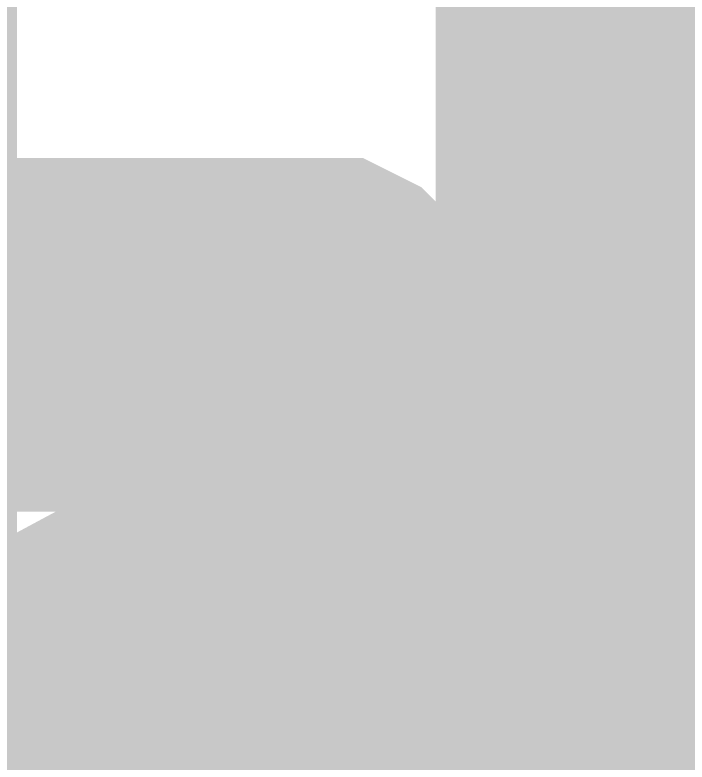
# Model space of a CAD drawing. Extents: x -23 to 289, y -67 to 135.
# Drawn here: x 200.8519 to 201.1976, y 31.3918 to 31.7762 of the extents above; entities that cross this region are included whole.
import ezdxf
from ezdxf.enums import TextEntityAlignment as Align

# ---------------------------------------------------------------- set-up
doc = ezdxf.new("R2010")
doc.units = 0
doc.header["$MEASUREMENT"] = 0
doc.layers.add('ASSEMBLY_PART_NUMBERS_BTM', color=191, linetype='CONTINUOUS')
doc.layers.add('GENERATED_SILKSCREEN_BTM', color=255, linetype='CONTINUOUS')
doc.styles.add('VERIBEST_GERBER_0', font='txt')

msp = doc.modelspace()

# ---------------------------------------------------------------- linework, layer by layer
at = {"layer": 'GENERATED_SILKSCREEN_BTM', "const_width": 0.15}
for points in [[(200.7612, 31.142), (201.0084, 31.142), (201.0108, 31.142), (201.0132, 31.1428), (201.0164, 31.1436), (201.0196, 31.1468), (201.102, 31.2268), (201.1052, 31.23), (201.106, 31.2348), (201.1068, 31.238), (201.1068, 31.5316), (201.1068, 31.534), (201.106, 31.5364), (201.1052, 31.5396), (201.102, 31.5428), (201.0196, 31.6228), (201.0164, 31.626), (201.0132, 31.6276), (201.0084, 31.6276), (200.7612, 31.6276)], [(200.7644, 31.5956), (201.0012, 31.5956), (201.074, 31.5236), (201.074, 31.2444), (201.0012, 31.174), (200.7644, 31.174), (200.6956, 31.1972), (200.6956, 31.574), (200.7644, 31.5956)]]:
    msp.add_lwpolyline(points, dxfattribs=at)

# ---------------------------------------------------------------- texts
at = {"layer": 'ASSEMBLY_PART_NUMBERS_BTM', "style": 'VERIBEST_GERBER_0', "text_generation_flag": 2}
for p in [(200.21, 46.75), (199.04, 46.25), (200.54, 46.25)]:
    msp.add_text('ERJ-3EKF4701V', height=2.032, rotation=90, dxfattribs=at).set_placement(p, align=Align.TOP_LEFT)
for s, p in [('ERJ-3EKF1022V', (212.25, 33.46)), ('ERJ-6GEYJ751V', (206, 32.54))]:
    msp.add_text(s, height=2.032, dxfattribs=at).set_placement(p, align=Align.TOP_LEFT)

doc.saveas('drawing.dxf')
